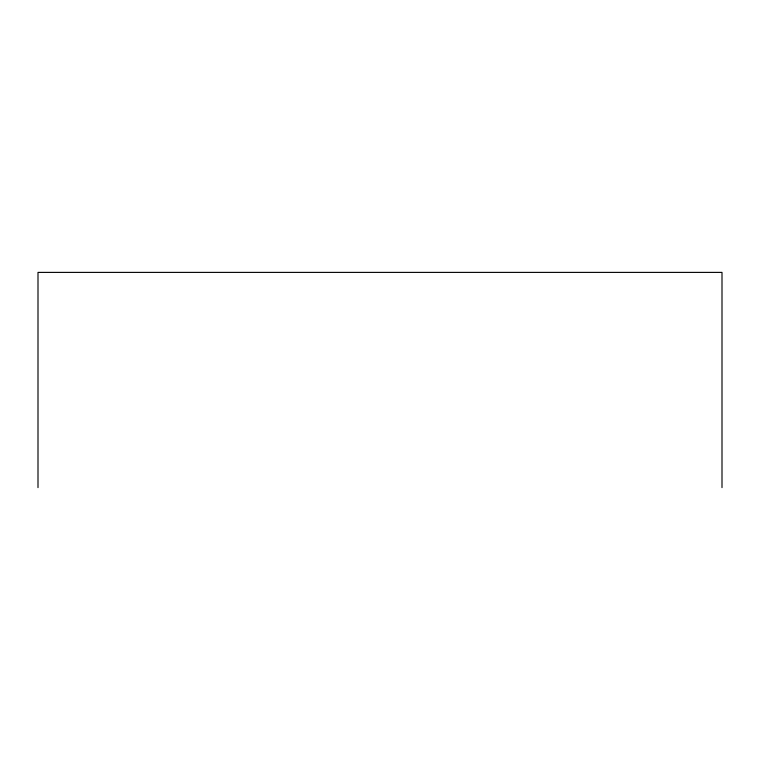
<?xml version="1.0" encoding="UTF-8"?>
<svg xmlns="http://www.w3.org/2000/svg" width="760" height="760" viewBox="0 0 760 760"><rect width="100%" height="100%" fill="white"/><g stroke="black" fill="none" stroke-linecap="round" stroke-linejoin="round"><path stroke-width="1.14" d="M722 487.606L722 272.394L38 272.394L38 487.606"/></g></svg>
